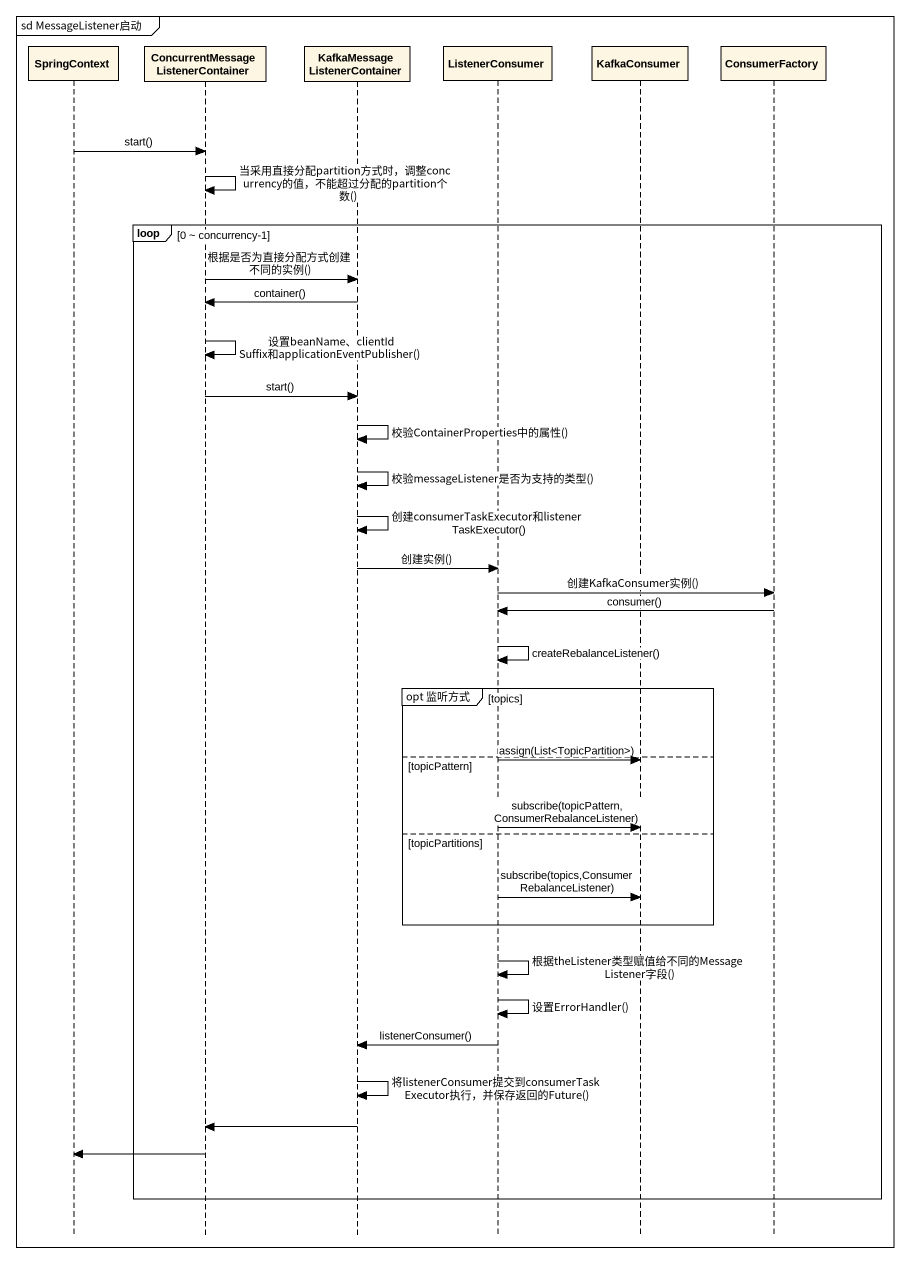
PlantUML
@startuml
mainframe sd MessageListener启动
hide footbox
participant SpringContext
participant "ConcurrentMessage ListenerContainer" as ConcurrentMessage
participant "KafkaMessage ListenerContainer" as KafkaMessage
participant ListenerConsumer
participant KafkaConsumer
participant ConsumerFactory

SpringContext -> ConcurrentMessage : start()
ConcurrentMessage -> ConcurrentMessage : 当采用直接分配partition方式时，调整concurrency的值，不能超过分配的partition个数()
loop 0 ~ concurrency-1
  ConcurrentMessage -> KafkaMessage : 根据是否为直接分配方式创建不同的实例()
  KafkaMessage -> ConcurrentMessage : container()
  ConcurrentMessage -> ConcurrentMessage : 设置beanName、clientIdSuffix和applicationEventPublisher()
  ConcurrentMessage -> KafkaMessage : start()
  KafkaMessage -> KafkaMessage : 校验ContainerProperties中的属性()
  KafkaMessage -> KafkaMessage : 校验messageListener是否为支持的类型()
  KafkaMessage -> KafkaMessage : 创建consumerTaskExecutor和listenerTaskExecutor()
  KafkaMessage -> ListenerConsumer : 创建实例()
  ListenerConsumer -> ConsumerFactory : 创建KafkaConsumer实例()
  ConsumerFactory -> ListenerConsumer : consumer()
  ListenerConsumer -> ListenerConsumer : createRebalanceListener()
  group opt 监听方式 [topics]
  else topicPattern
    ListenerConsumer -> KafkaConsumer : assign(List<TopicPartition>)
    ListenerConsumer -> KafkaConsumer : subscribe(topicPattern,ConsumerRebalanceListener)
  else topicPartitions
    ListenerConsumer -> KafkaConsumer : subscribe(topics,ConsumerRebalanceListener)
  end
  ListenerConsumer -> ListenerConsumer : 根据theListener类型赋值给不同的MessageListener字段()
  ListenerConsumer -> ListenerConsumer : 设置ErrorHandler()
  ListenerConsumer -> KafkaMessage : listenerConsumer()
  KafkaMessage -> KafkaMessage : 将listenerConsumer提交到consumerTaskExecutor执行，并保存返回的Future()
  KafkaMessage -> ConcurrentMessage
  ConcurrentMessage -> SpringContext
end
@enduml
